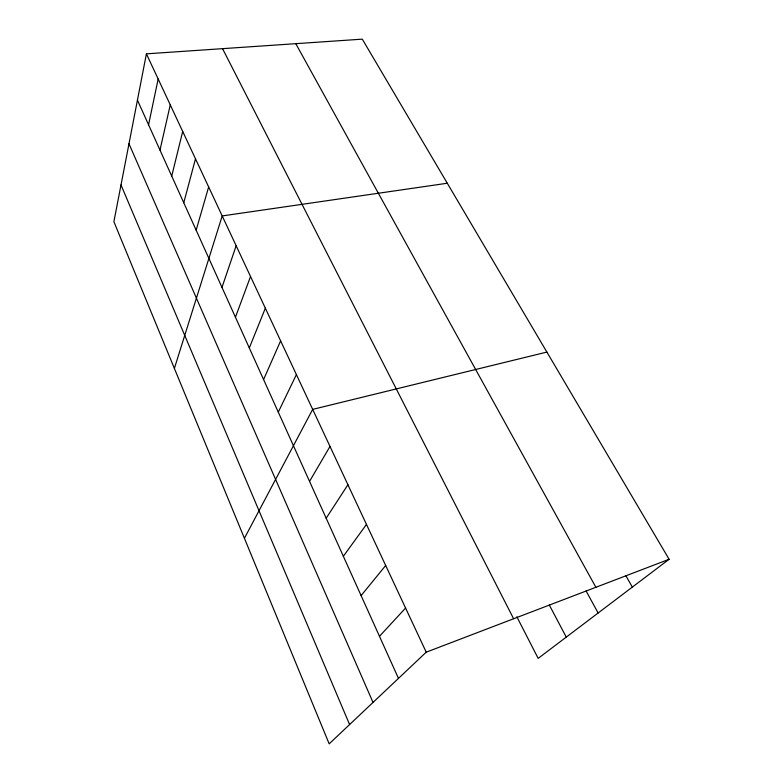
<?xml version="1.0" encoding="UTF-8"?>
<svg xmlns="http://www.w3.org/2000/svg" width="783" height="783" viewBox="0 0 783 783"><rect width="100%" height="100%" fill="white"/><g stroke="black" fill="none" stroke-linecap="round" stroke-linejoin="round"><path stroke-width="1.17" d="M146.401 53.841L113.887 221.706L329.173 743.85L426.226 652.18L669.113 559.277L362.284 39.15L146.401 53.841L426.226 652.18M148.564 124.771L158.166 79.005M159.986 150.082L170.263 104.873M171.722 176.067L182.703 131.466M183.77 202.758L195.496 158.812M196.151 230.192L208.65 186.961M174.384 368.421L222.206 215.932L447.289 183.242M221.981 287.4L236.153 245.764M235.448 317.232L250.531 276.507M249.307 347.946L265.349 308.189M263.587 379.559L280.637 340.869M278.288 412.132L296.405 374.577M244.423 538.293L312.671 409.382L546.877 352.076M309.549 481.379L330.005 446.427M326.178 518.219L347.926 484.746M343.355 556.273L366.473 524.414M361.11 595.609L385.686 565.483M379.481 636.295L405.584 608.048M669.113 559.277L538.166 658.386L516.839 616.769M625.764 575.515L632.341 587.103M295.788 43.672L595.883 587.289M586.134 591.057L598.134 612.991M549.314 605.034L566.266 637.108M222.548 48.663L513.619 618.756M137.436 100.126L398.478 678.391M128.98 143.769L373.021 702.439M121.003 184.954L349.6 724.559"/></g></svg>
